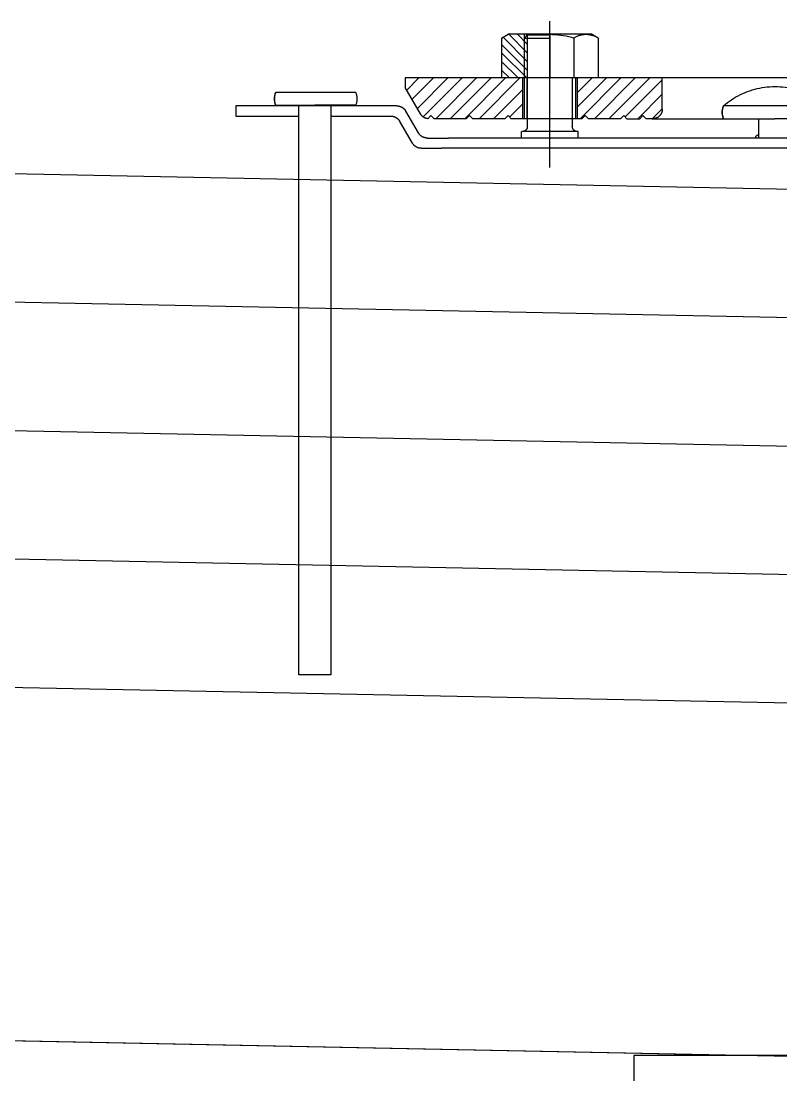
# Model space of a CAD drawing. Header units: centimetres. Extents: x 26200 to 152500, y -600 to 9300.
# Drawn here: x 129925.51 to 129937.33, y 6120.91 to 6137.32 of the extents above; entities that cross this region are included whole.
import ezdxf

# ---------------------------------------------------------------- set-up
doc = ezdxf.new("R2010")
doc.units = ezdxf.units.CM
doc.layers.add('ROTAS-MIMARI-KESIT', color=8, linetype='Continuous')

msp = doc.modelspace()

# ---------------------------------------------------------------- linework, layer by layer
at = {"layer": 'ROTAS-MIMARI-KESIT'}
for points in [[(129933.736, 6135.04), (129933.736, 6137.318)], [(129932.986, 6137.054), (129933.086, 6137.112)], [(129932.986, 6137.054), (129932.986, 6136.432)], [(129933.386, 6136.691), (129933.009, 6137.068)], [(129934.386, 6137.112), (129933.086, 6137.112)], [(129933.386, 6136.825), (129933.1, 6137.112)], [(129933.386, 6136.96), (129933.234, 6137.112)], [(129933.336, 6137.112), (129933.336, 6135.797)], [(129933.386, 6137.097), (129933.336, 6137.047)], [(129933.736, 6137.047), (129933.336, 6137.047)], [(129933.386, 6137.095), (129933.369, 6137.112)], [(129933.386, 6137.112), (129933.386, 6135.677)], [(129933.736, 6137.097), (129933.386, 6137.097)], [(129933.736, 6137.112), (129933.779, 6137.111), (129933.821, 6137.109), (129933.863, 6137.106), (129933.905, 6137.1), (129933.947, 6137.094), (129933.989, 6137.086), (129934.03, 6137.077), (129934.071, 6137.066), (129934.112, 6137.054)], [(129933.736, 6137.097), (129933.736, 6136.432)], [(129934.112, 6137.054), (129934.121, 6137.06), (129934.131, 6137.066), (129934.141, 6137.072), (129934.151, 6137.077), (129934.161, 6137.082), (129934.172, 6137.087), (129934.182, 6137.091), (129934.193, 6137.095), (129934.204, 6137.098), (129934.215, 6137.101), (129934.226, 6137.104), (129934.237, 6137.106), (129934.248, 6137.108), (129934.26, 6137.11), (129934.271, 6137.111), (129934.282, 6137.112), (129934.294, 6137.112), (129934.305, 6137.112), (129934.316, 6137.112), (129934.328, 6137.111), (129934.339, 6137.11), (129934.35, 6137.108), (129934.362, 6137.106), (129934.373, 6137.104), (129934.384, 6137.101), (129934.395, 6137.098), (129934.406, 6137.095), (129934.416, 6137.091), (129934.427, 6137.087), (129934.437, 6137.082), (129934.448, 6137.077), (129934.458, 6137.072), (129934.468, 6137.066), (129934.477, 6137.06), (129934.487, 6137.054)], [(129934.112, 6137.054), (129934.112, 6136.432)], [(129934.487, 6137.054), (129934.386, 6137.112)], [(129934.487, 6137.054), (129934.487, 6136.432)], [(129933.386, 6136.556), (129932.986, 6136.956)], [(129933.376, 6136.432), (129932.986, 6136.822)], [(129933.241, 6136.432), (129932.986, 6136.687)], [(129933.106, 6136.432), (129932.986, 6136.552)], [(129847.043, 6136.512), (129952.043, 6134.412)], [(129931.486, 6136.432), (129931.486, 6136.282)], [(129935.486, 6136.432), (129931.486, 6136.432)], [(129931.509, 6136.242), (129931.699, 6136.432)], [(129931.591, 6136.1), (129931.923, 6136.432)], [(129931.674, 6135.958), (129932.148, 6136.432)], [(129931.766, 6135.825), (129932.372, 6136.432)], [(129931.962, 6135.797), (129932.597, 6136.432)], [(129932.186, 6135.797), (129932.821, 6136.432)], [(129932.411, 6135.797), (129933.046, 6136.432)], [(129932.635, 6135.797), (129933.27, 6136.432)], [(129933.311, 6136.432), (129933.311, 6135.797)], [(129933.386, 6135.797), (129933.386, 6136.432)], [(129934.086, 6136.432), (129934.086, 6135.677)], [(129934.136, 6136.432), (129934.136, 6135.797)], [(129934.161, 6136.432), (129934.161, 6135.797)], [(129934.161, 6136.425), (129934.168, 6136.432)], [(129934.161, 6136.201), (129934.393, 6136.432)], [(129934.161, 6135.976), (129934.617, 6136.432)], [(129934.207, 6135.797), (129934.842, 6136.432)], [(129934.431, 6135.797), (129935.066, 6136.432)], [(129934.656, 6135.797), (129935.291, 6136.432)], [(129934.908, 6135.825), (129935.486, 6136.403)], [(129939.32, 6136.432), (129935.486, 6136.432)], [(129935.486, 6135.947), (129935.486, 6136.432)], [(129931.723, 6135.872), (129931.486, 6136.282)], [(129932.86, 6135.797), (129933.311, 6136.249)], [(129936.44, 6135.997), (129936.47, 6136.023), (129936.501, 6136.048), (129936.533, 6136.071), (129936.566, 6136.094), (129936.599, 6136.116), (129936.633, 6136.136), (129936.668, 6136.156), (129936.703, 6136.174), (129936.739, 6136.191), (129936.775, 6136.207), (129936.812, 6136.221), (129936.85, 6136.234), (129936.888, 6136.247), (129936.926, 6136.257), (129936.964, 6136.267), (129937.003, 6136.275), (129937.042, 6136.282), (129937.082, 6136.288), (129937.121, 6136.292), (129937.161, 6136.295), (129937.2, 6136.297), (129937.24, 6136.297)], [(129937.24, 6136.297), (129937.28, 6136.297), (129937.32, 6136.295), (129937.359, 6136.292), (129937.399, 6136.288), (129937.438, 6136.282), (129937.477, 6136.275), (129937.516, 6136.267), (129937.555, 6136.257), (129937.593, 6136.247), (129937.631, 6136.234), (129937.668, 6136.221), (129937.705, 6136.207), (129937.741, 6136.191), (129937.777, 6136.174), (129937.813, 6136.156), (129937.847, 6136.136), (129937.881, 6136.116), (129937.915, 6136.094), (129937.947, 6136.071), (129937.979, 6136.048), (129938.01, 6136.023), (129938.04, 6135.997)], [(129929.47, 6136.007), (129929.466, 6136.015), (129929.463, 6136.024), (129929.461, 6136.032), (129929.458, 6136.041), (129929.456, 6136.05), (129929.454, 6136.058), (129929.453, 6136.067), (129929.451, 6136.076), (129929.45, 6136.085), (129929.45, 6136.094), (129929.45, 6136.103), (129929.45, 6136.112), (129929.45, 6136.12), (129929.45, 6136.129), (129929.451, 6136.138), (129929.453, 6136.147), (129929.454, 6136.156), (129929.456, 6136.165), (129929.458, 6136.173), (129929.461, 6136.182), (129929.463, 6136.19), (129929.466, 6136.199), (129929.47, 6136.207)], [(129929.472, 6136.007), (129929.469, 6136.015), (129929.466, 6136.024), (129929.463, 6136.032), (129929.461, 6136.041), (129929.459, 6136.05), (129929.457, 6136.058), (129929.455, 6136.067), (129929.454, 6136.076), (129929.453, 6136.085), (129929.453, 6136.094), (129929.452, 6136.103), (129929.452, 6136.112), (129929.453, 6136.12), (129929.453, 6136.129), (129929.454, 6136.138), (129929.455, 6136.147), (129929.457, 6136.156), (129929.459, 6136.165), (129929.461, 6136.173), (129929.463, 6136.182), (129929.466, 6136.19), (129929.469, 6136.199), (129929.472, 6136.207)], [(129930.714, 6136.207), (129929.47, 6136.207)], [(129930.714, 6136.207), (129930.717, 6136.199), (129930.72, 6136.19), (129930.723, 6136.182), (129930.725, 6136.173), (129930.727, 6136.165), (129930.729, 6136.156), (129930.731, 6136.147), (129930.732, 6136.138), (129930.733, 6136.129), (129930.733, 6136.12), (129930.734, 6136.112), (129930.734, 6136.103), (129930.733, 6136.094), (129930.733, 6136.085), (129930.732, 6136.076), (129930.731, 6136.067), (129930.729, 6136.058), (129930.727, 6136.05), (129930.725, 6136.041), (129930.723, 6136.032), (129930.72, 6136.024), (129930.717, 6136.015), (129930.714, 6136.007)], [(129935.105, 6135.797), (129935.486, 6136.178)], [(129928.847, 6135.997), (129928.847, 6135.837)], [(129931.355, 6135.997), (129928.847, 6135.997)], [(129929.47, 6136.007), (129930.077, 6136.007)], [(129929.827, 6127.138), (129929.827, 6135.997)], [(129930.714, 6136.007), (129930.077, 6136.007)], [(129930.327, 6135.997), (129930.327, 6127.138)], [(129931.355, 6135.997), (129931.361, 6135.997), (129931.366, 6135.997), (129931.372, 6135.996), (129931.377, 6135.996), (129931.382, 6135.995), (129931.388, 6135.994), (129931.393, 6135.993), (129931.398, 6135.991), (129931.403, 6135.99), (129931.408, 6135.988), (129931.413, 6135.986), (129931.418, 6135.984), (129931.423, 6135.982), (129931.428, 6135.979), (129931.433, 6135.977), (129931.438, 6135.974), (129931.442, 6135.971), (129931.447, 6135.968), (129931.451, 6135.965), (129931.455, 6135.962), (129931.46, 6135.958), (129931.464, 6135.955), (129931.468, 6135.951), (129931.471, 6135.947), (129931.475, 6135.943), (129931.479, 6135.939), (129931.482, 6135.935), (129931.485, 6135.931), (129931.488, 6135.926), (129931.491, 6135.922), (129931.494, 6135.917)], [(129931.69, 6135.577), (129931.494, 6135.917)], [(129933.11, 6135.823), (129933.311, 6136.024)], [(129935.329, 6135.797), (129935.486, 6135.954)], [(129935.486, 6135.947), (129935.486, 6135.942), (129935.486, 6135.937), (129935.486, 6135.932), (129935.485, 6135.927), (129935.484, 6135.922), (129935.483, 6135.916), (129935.482, 6135.912), (129935.481, 6135.907), (129935.479, 6135.902), (129935.478, 6135.897), (129935.476, 6135.892), (129935.474, 6135.887), (129935.472, 6135.883), (129935.47, 6135.878), (129935.467, 6135.873), (129935.465, 6135.869), (129935.462, 6135.865), (129935.459, 6135.861), (129935.456, 6135.856), (129935.453, 6135.852), (129935.449, 6135.848), (129935.446, 6135.845), (129935.442, 6135.841), (129935.439, 6135.837), (129935.435, 6135.834), (129935.431, 6135.831), (129935.427, 6135.827), (129935.423, 6135.824), (129935.419, 6135.822), (129935.414, 6135.819), (129935.41, 6135.816), (129935.405, 6135.814), (129935.401, 6135.812), (129935.396, 6135.809), (129935.391, 6135.807), (129935.387, 6135.806), (129935.382, 6135.804), (129935.377, 6135.803), (129935.372, 6135.801), (129935.367, 6135.8), (129935.362, 6135.799), (129935.357, 6135.798), (129935.352, 6135.798), (129935.347, 6135.797), (129935.342, 6135.797), (129935.336, 6135.797)], [(129936.44, 6135.797), (129936.437, 6135.805), (129936.434, 6135.814), (129936.431, 6135.822), (129936.429, 6135.831), (129936.427, 6135.839), (129936.425, 6135.848), (129936.423, 6135.857), (129936.422, 6135.866), (129936.421, 6135.875), (129936.421, 6135.884), (129936.42, 6135.893), (129936.42, 6135.901), (129936.421, 6135.91), (129936.421, 6135.919), (129936.422, 6135.928), (129936.423, 6135.937), (129936.425, 6135.946), (129936.427, 6135.955), (129936.429, 6135.963), (129936.431, 6135.972), (129936.434, 6135.98), (129936.437, 6135.989), (129936.44, 6135.997)], [(129936.443, 6135.797), (129936.44, 6135.805), (129936.437, 6135.814), (129936.434, 6135.822), (129936.432, 6135.831), (129936.429, 6135.839), (129936.428, 6135.848), (129936.426, 6135.857), (129936.425, 6135.866), (129936.424, 6135.875), (129936.423, 6135.884), (129936.423, 6135.893), (129936.423, 6135.901), (129936.423, 6135.91), (129936.424, 6135.919), (129936.425, 6135.928), (129936.426, 6135.937), (129936.428, 6135.946), (129936.429, 6135.955), (129936.432, 6135.963), (129936.434, 6135.972), (129936.437, 6135.98), (129936.44, 6135.989), (129936.443, 6135.997)], [(129938.04, 6135.997), (129936.44, 6135.997)], [(129928.847, 6135.837), (129929.827, 6135.837)], [(129930.327, 6135.837), (129931.263, 6135.837)], [(129931.263, 6135.837), (129931.268, 6135.837), (129931.274, 6135.837), (129931.279, 6135.836), (129931.285, 6135.836), (129931.29, 6135.835), (129931.295, 6135.834), (129931.3, 6135.833), (129931.306, 6135.831), (129931.311, 6135.83), (129931.316, 6135.828), (129931.321, 6135.826), (129931.326, 6135.824), (129931.331, 6135.822), (129931.336, 6135.819), (129931.341, 6135.817), (129931.345, 6135.814), (129931.35, 6135.811), (129931.354, 6135.808), (129931.359, 6135.805), (129931.363, 6135.802), (129931.367, 6135.798), (129931.371, 6135.795), (129931.375, 6135.791), (129931.379, 6135.787), (129931.383, 6135.783), (129931.386, 6135.779), (129931.39, 6135.775), (129931.393, 6135.771), (129931.396, 6135.766), (129931.399, 6135.762), (129931.402, 6135.757)], [(129931.598, 6135.417), (129931.402, 6135.757)], [(129931.837, 6135.798), (129931.831, 6135.799), (129931.826, 6135.799), (129931.821, 6135.8), (129931.816, 6135.802), (129931.811, 6135.803), (129931.806, 6135.805), (129931.801, 6135.806), (129931.796, 6135.808), (129931.792, 6135.81), (129931.787, 6135.812), (129931.782, 6135.815), (129931.778, 6135.817), (129931.773, 6135.82), (129931.769, 6135.823), (129931.765, 6135.826), (129931.76, 6135.829), (129931.756, 6135.832), (129931.752, 6135.836), (129931.749, 6135.839), (129931.745, 6135.843), (129931.741, 6135.847), (129931.738, 6135.851), (129931.735, 6135.855), (129931.732, 6135.859), (129931.729, 6135.863), (129931.726, 6135.868), (129931.723, 6135.872)], [(129931.886, 6135.847), (129931.837, 6135.798)], [(129931.936, 6135.797), (129931.886, 6135.847)], [(129932.436, 6135.797), (129931.936, 6135.797)], [(129932.486, 6135.847), (129932.436, 6135.797)], [(129932.536, 6135.797), (129932.486, 6135.847)], [(129933.036, 6135.797), (129932.536, 6135.797)], [(129933.086, 6135.847), (129933.036, 6135.797)], [(129933.136, 6135.797), (129933.086, 6135.847)], [(129933.336, 6135.797), (129933.136, 6135.797)], [(129933.309, 6135.797), (129933.311, 6135.8)], [(129934.136, 6135.797), (129933.336, 6135.797)], [(129934.236, 6135.797), (129934.136, 6135.797)], [(129934.286, 6135.847), (129934.236, 6135.797)], [(129934.336, 6135.797), (129934.286, 6135.847)], [(129934.836, 6135.797), (129934.336, 6135.797)], [(129934.886, 6135.847), (129934.836, 6135.797)], [(129934.936, 6135.797), (129934.886, 6135.847)], [(129934.936, 6135.797), (129935.136, 6135.797)], [(129935.186, 6135.847), (129935.136, 6135.797)], [(129935.236, 6135.797), (129935.186, 6135.847)], [(129935.236, 6135.797), (129935.186, 6135.847)], [(129935.336, 6135.797), (129935.236, 6135.797)], [(129935.329, 6135.797), (129936.443, 6135.797)], [(129936.44, 6135.797), (129937.24, 6135.797)], [(129936.99, 6135.497), (129936.99, 6135.797)], [(129938.04, 6135.797), (129937.24, 6135.797)], [(129931.829, 6135.497), (129931.823, 6135.497), (129931.818, 6135.497), (129931.813, 6135.498), (129931.807, 6135.498), (129931.802, 6135.499), (129931.797, 6135.5), (129931.791, 6135.501), (129931.786, 6135.503), (129931.781, 6135.504), (129931.776, 6135.506), (129931.771, 6135.508), (129931.766, 6135.51), (129931.761, 6135.512), (129931.756, 6135.515), (129931.751, 6135.517), (129931.746, 6135.52), (129931.742, 6135.523), (129931.737, 6135.526), (129931.733, 6135.529), (129931.729, 6135.532), (129931.725, 6135.536), (129931.721, 6135.539), (129931.717, 6135.543), (129931.713, 6135.547), (129931.709, 6135.551), (129931.706, 6135.555), (129931.702, 6135.559), (129931.699, 6135.563), (129931.696, 6135.568), (129931.693, 6135.572), (129931.69, 6135.577)], [(129933.296, 6135.497), (129933.296, 6135.597)], [(129933.306, 6135.597), (129933.3, 6135.597)], [(129933.386, 6135.677), (129933.386, 6135.674), (129933.386, 6135.672), (129933.386, 6135.669), (129933.386, 6135.666), (129933.385, 6135.663), (129933.385, 6135.661), (129933.384, 6135.658), (129933.383, 6135.655), (129933.383, 6135.653), (129933.382, 6135.65), (129933.381, 6135.648), (129933.38, 6135.645), (129933.379, 6135.643), (129933.377, 6135.64), (129933.376, 6135.638), (129933.375, 6135.635), (129933.373, 6135.633), (129933.372, 6135.631), (129933.37, 6135.629), (129933.368, 6135.627), (129933.367, 6135.624), (129933.365, 6135.622), (129933.363, 6135.62), (129933.361, 6135.619), (129933.359, 6135.617), (129933.357, 6135.615), (129933.355, 6135.613), (129933.353, 6135.612), (129933.35, 6135.61), (129933.348, 6135.609), (129933.346, 6135.607), (129933.343, 6135.606), (129933.341, 6135.605), (129933.338, 6135.604), (129933.336, 6135.603), (129933.333, 6135.602), (129933.331, 6135.601), (129933.328, 6135.6), (129933.325, 6135.599), (129933.323, 6135.599), (129933.32, 6135.598), (129933.317, 6135.598), (129933.315, 6135.597), (129933.312, 6135.597), (129933.309, 6135.597), (129933.306, 6135.597)], [(129934.166, 6135.597), (129933.306, 6135.597)], [(129934.166, 6135.597), (129934.164, 6135.597), (129934.161, 6135.597), (129934.158, 6135.597), (129934.156, 6135.598), (129934.153, 6135.598), (129934.15, 6135.599), (129934.147, 6135.599), (129934.145, 6135.6), (129934.142, 6135.601), (129934.14, 6135.602), (129934.137, 6135.603), (129934.135, 6135.604), (129934.132, 6135.605), (129934.13, 6135.606), (129934.127, 6135.607), (129934.125, 6135.609), (129934.123, 6135.61), (129934.12, 6135.612), (129934.118, 6135.613), (129934.116, 6135.615), (129934.114, 6135.617), (129934.112, 6135.619), (129934.11, 6135.62), (129934.108, 6135.622), (129934.106, 6135.624), (129934.104, 6135.627), (129934.103, 6135.629), (129934.101, 6135.631), (129934.1, 6135.633), (129934.098, 6135.635), (129934.097, 6135.638), (129934.095, 6135.64), (129934.094, 6135.643), (129934.093, 6135.645), (129934.092, 6135.648), (129934.091, 6135.65), (129934.09, 6135.653), (129934.089, 6135.655), (129934.089, 6135.658), (129934.088, 6135.661), (129934.088, 6135.663), (129934.087, 6135.666), (129934.087, 6135.669), (129934.087, 6135.672), (129934.086, 6135.674), (129934.086, 6135.677)], [(129934.176, 6135.597), (129934.166, 6135.597)], [(129934.176, 6135.497), (129934.176, 6135.597)], [(129931.736, 6135.337), (129931.731, 6135.337), (129931.726, 6135.337), (129931.72, 6135.338), (129931.715, 6135.338), (129931.71, 6135.339), (129931.704, 6135.34), (129931.699, 6135.341), (129931.694, 6135.343), (129931.689, 6135.344), (129931.683, 6135.346), (129931.678, 6135.348), (129931.673, 6135.35), (129931.668, 6135.352), (129931.664, 6135.355), (129931.659, 6135.357), (129931.654, 6135.36), (129931.649, 6135.363), (129931.645, 6135.366), (129931.641, 6135.369), (129931.636, 6135.372), (129931.632, 6135.376), (129931.628, 6135.379), (129931.624, 6135.383), (129931.62, 6135.387), (129931.617, 6135.391), (129931.613, 6135.395), (129931.61, 6135.399), (129931.607, 6135.403), (129931.604, 6135.408), (129931.601, 6135.412), (129931.598, 6135.417)], [(129931.829, 6135.497), (129932.161, 6135.497)], [(129972.258, 6135.497), (129932.161, 6135.497)], [(129936.939, 6135.497), (129936.939, 6135.499), (129936.939, 6135.5), (129936.939, 6135.502), (129936.94, 6135.504), (129936.94, 6135.506), (129936.94, 6135.507), (129936.941, 6135.509), (129936.941, 6135.511), (129936.942, 6135.512), (129936.942, 6135.514), (129936.943, 6135.516), (129936.943, 6135.517), (129936.944, 6135.519), (129936.945, 6135.521), (129936.946, 6135.522), (129936.947, 6135.524), (129936.948, 6135.525), (129936.949, 6135.526), (129936.95, 6135.528), (129936.951, 6135.529), (129936.952, 6135.531), (129936.953, 6135.532), (129936.954, 6135.533), (129936.955, 6135.534), (129936.957, 6135.535), (129936.958, 6135.537), (129936.959, 6135.538), (129936.961, 6135.539), (129936.962, 6135.54), (129936.964, 6135.541), (129936.965, 6135.542), (129936.967, 6135.542), (129936.968, 6135.543), (129936.97, 6135.544), (129936.971, 6135.545), (129936.973, 6135.545), (129936.975, 6135.546), (129936.976, 6135.546), (129936.978, 6135.547), (129936.98, 6135.547), (129936.982, 6135.547), (129936.983, 6135.548), (129936.985, 6135.548), (129936.987, 6135.548), (129936.988, 6135.548), (129936.99, 6135.548)], [(129931.736, 6135.337), (129932.057, 6135.337)], [(129937.431, 6135.337), (129932.057, 6135.337)], [(129847.043, 6134.511), (129952.083, 6132.41)], [(129847.043, 6132.511), (129952.043, 6130.411)], [(129847.043, 6130.51), (129952.083, 6128.41)], [(129847.043, 6128.51), (129952.043, 6126.41)], [(129930.327, 6127.138), (129929.827, 6127.138)], [(129847.043, 6123.009), (129952.043, 6120.909)], [(129853.683, 6122.876), (129952.044, 6120.909)]]:
    msp.add_lwpolyline(points, dxfattribs=at)
msp.add_lwpolyline([(129935.044, 6111.209), (129939.044, 6111.209), (129939.044, 6121.209), (129935.044, 6121.209)], close=True, dxfattribs=at)

doc.saveas('drawing.dxf')
